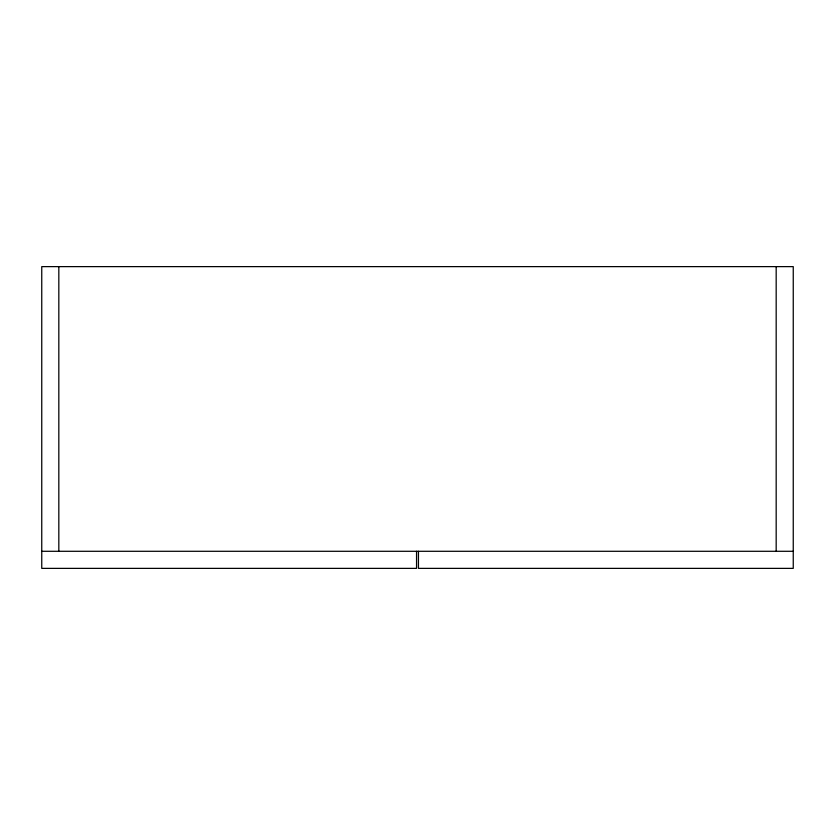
<?xml version="1.0" encoding="UTF-8"?>
<svg xmlns="http://www.w3.org/2000/svg" width="835" height="835" viewBox="0 0 835 835"><rect width="100%" height="100%" fill="white"/><g stroke="black" fill="none" stroke-linecap="round" stroke-linejoin="round"><path stroke-width="1.25" d="M41.75 551.288L793.25 551.288M776.174 266.626L776.174 551.288M418.45 551.288L418.45 568.374L793.25 568.374L793.25 266.626L41.75 266.626L41.75 568.374L416.55 568.374L416.55 551.288M58.826 266.626L58.826 551.288"/></g></svg>
